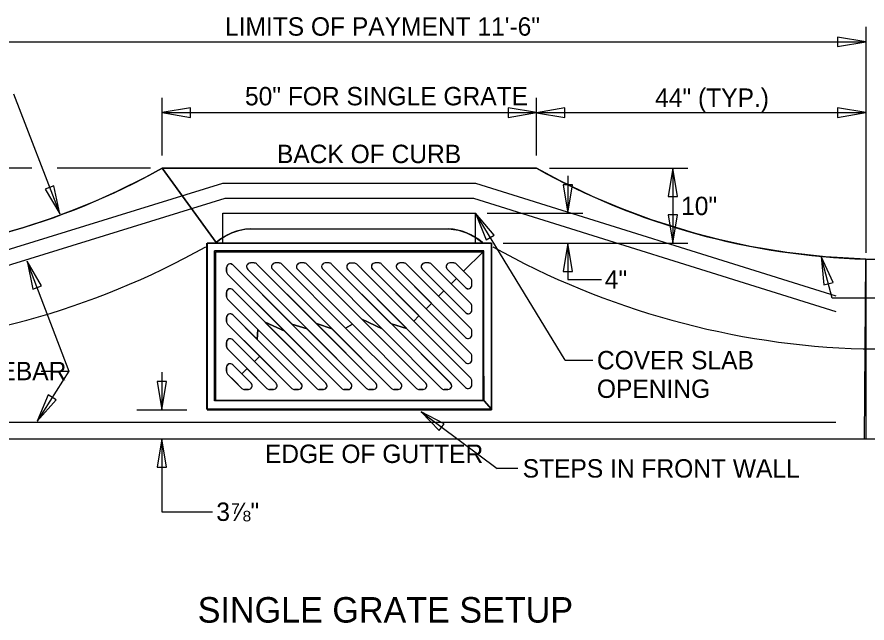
# Model space of a CAD drawing. Extents: x 1.6 to 16.8, y 0.6 to 9.4.
# Drawn here: x 4.956 to 9.121, y 6.451 to 9.418 of the extents above; entities that cross this region are included whole.
import ezdxf

# ---------------------------------------------------------------- set-up
doc = ezdxf.new("R2010")
doc.units = 0
for name, color, linetype in [('SD_P_Dimension Lines', 7, 'Continuous'), ('SD_P_Dimension Text', 7, 'Continuous'), ('SD_P_Prop Hidden Lines', 7, 'Continuous'), ('SD_P_Prop Object Lines', 7, 'Continuous'), ('SD_P_Shading', 7, 'Continuous'), ('SD_P_Subtitles', 7, 'Continuous'), ('SD_X_Exist Hidden Lines', 7, 'Continuous')]:
    doc.layers.add(name, color=color, linetype=linetype)

msp = doc.modelspace()

# ---------------------------------------------------------------- linework, layer by layer
at = {"layer": 'SD_P_Dimension Lines'}
for p, q in [((9.1148, 9.37), (9.1148, 8.2641)), ((4.0533, 9.2966), (9.1148, 9.2966)), ((9.1148, 9.2967), (8.9763, 9.3198)), ((8.9763, 9.3198), (8.9763, 9.2736)), ((8.9763, 9.2736), (9.1148, 9.2967)), ((4.9383, 9.0417), (5.1654, 8.4548)), ((5.6671, 8.7409), (5.6671, 9.0233)), ((7.501, 8.7409), (7.501, 9.0233)), ((5.8057, 8.9731), (5.6671, 8.95)), ((5.8057, 8.9269), (5.8057, 8.9731)), ((7.501, 8.95), (7.3625, 8.9731)), ((7.3625, 8.9731), (7.3625, 8.9269)), ((7.6396, 8.973), (7.501, 8.9499)), ((7.6396, 8.9268), (7.6396, 8.973)), ((9.1148, 8.95), (8.9763, 8.9731)), ((8.9763, 8.9731), (8.9763, 8.9269)), ((5.6671, 8.95), (7.501, 8.95)), ((5.6671, 8.95), (5.8057, 8.9269)), ((7.3625, 8.9269), (7.501, 8.95)), ((7.501, 8.95), (9.1148, 8.95)), ((7.501, 8.9499), (7.6396, 8.9268)), ((8.9763, 8.9269), (9.1148, 8.95)), ((5.0286, 8.6776), (4.4328, 8.6776)), ((5.6104, 8.6776), (5.1529, 8.6776)), ((7.5645, 8.6776), (8.2423, 8.6776)), ((8.1689, 8.6776), (8.1458, 8.539)), ((8.1689, 8.6776), (8.1689, 8.3108)), ((8.192, 8.539), (8.1689, 8.6776)), ((7.655, 8.6407), (7.655, 8.4575)), ((5.137, 8.5923), (5.0939, 8.5756)), ((5.1654, 8.4548), (5.137, 8.5923)), ((7.678, 8.596), (7.6319, 8.596)), ((7.6319, 8.596), (7.655, 8.4575)), ((7.655, 8.4575), (7.678, 8.596)), ((5.0939, 8.5756), (5.1654, 8.4548)), ((8.1458, 8.539), (8.192, 8.539)), ((7.6417, 7.7381), (7.203, 8.4575)), ((7.203, 8.4575), (7.2542, 8.3267)), ((7.2939, 8.3504), (7.203, 8.4575)), ((7.2595, 8.4575), (7.7283, 8.4575)), ((8.192, 8.4493), (8.1458, 8.4493)), ((8.1458, 8.4493), (8.1689, 8.3108)), ((8.1689, 8.3108), (8.192, 8.4493)), ((7.2542, 8.3267), (7.2939, 8.3504)), ((7.3386, 8.3108), (8.2423, 8.3108)), ((7.655, 8.3108), (7.6319, 8.1723)), ((7.655, 8.3108), (7.655, 8.1324)), ((7.678, 8.1723), (7.655, 8.3108)), ((5.0049, 8.2233), (5.2094, 7.6847)), ((5.005, 8.2233), (5.0334, 8.0857)), ((5.0765, 8.1024), (5.005, 8.2233)), ((8.9506, 8.042), (8.8964, 8.246)), ((8.8964, 8.246), (8.9096, 8.1061)), ((8.9543, 8.118), (8.8964, 8.246)), ((7.6319, 8.1723), (7.678, 8.1723)), ((7.655, 8.1324), (7.8199, 8.1324)), ((5.0334, 8.0857), (5.0765, 8.1024)), ((8.9096, 8.1061), (8.9543, 8.118)), ((9.1766, 8.042), (8.9506, 8.042)), ((7.6417, 7.7381), (7.7773, 7.7381)), ((5.2094, 7.6847), (5.0553, 7.4384)), ((5.0739, 7.6847), (5.2094, 7.6847)), ((5.6658, 7.6787), (5.6658, 7.4947)), ((5.6889, 7.6332), (5.6427, 7.6332)), ((5.6427, 7.6332), (5.6658, 7.4947)), ((5.6658, 7.4947), (5.6889, 7.6332)), ((5.1094, 7.568), (5.0553, 7.4384)), ((5.0553, 7.4384), (5.1485, 7.5434)), ((5.1485, 7.5434), (5.1094, 7.568)), ((5.5429, 7.4947), (5.7886, 7.4947)), ((6.9363, 7.4844), (7.3082, 7.208)), ((7.0491, 7.4267), (6.9363, 7.4844)), ((6.9363, 7.4844), (7.0241, 7.393)), ((7.0241, 7.393), (7.0491, 7.4267)), ((5.6658, 7.3525), (5.6427, 7.214)), ((5.6658, 7.3526), (5.6658, 6.9957)), ((5.6889, 7.214), (5.6658, 7.3525)), ((5.6427, 7.214), (5.6889, 7.214)), ((7.4102, 7.208), (7.3082, 7.208)), ((5.6658, 6.9957), (5.9141, 6.9957))]:
    msp.add_line(p, q, dxfattribs=at)
at = {"layer": 'SD_P_Prop Hidden Lines'}
for p, q in [((5.9651, 8.4575), (7.203, 8.4575)), ((5.9651, 8.3108), (5.9651, 8.4575)), ((7.203, 8.3108), (7.203, 8.4575)), ((9.1021, 7.7929), (9.5734, 7.7929)), ((4.2001, 7.435), (8.9681, 7.435))]:
    msp.add_line(p, q, dxfattribs=at)
for centre, start, end in [((3.9516, 11.7524), 271.6552, 299.1579), ((9.2165, 11.7524), 240.8421, 268.3448)]:
    msp.add_arc(centre, 3.9611, start, end, dxfattribs=at)
at = {"layer": 'SD_P_Prop Object Lines'}
for p, q in [((5.6671, 8.6776), (7.501, 8.6776)), ((6.0979, 8.3816), (7.0702, 8.3816)), ((5.8866, 7.4984), (5.8866, 8.3107)), ((5.8872, 8.3108), (7.2809, 8.3108)), ((5.8872, 8.3108), (5.8872, 7.4947)), ((7.2803, 8.3107), (5.8872, 8.3107)), ((7.2803, 7.4984), (7.2803, 8.3107)), ((7.2809, 8.3108), (7.2809, 7.4947)), ((5.9233, 7.5395), (5.9233, 8.274)), ((7.2436, 8.274), (5.9233, 8.274)), ((5.9277, 7.5404), (5.9277, 8.2688)), ((7.2401, 8.2688), (5.9277, 8.2688)), ((7.2401, 7.5404), (7.2401, 8.2688)), ((7.2436, 7.5395), (7.2436, 8.274)), ((6.1185, 8.2138), (6.0993, 8.2138)), ((6.1314, 8.2084), (6.7137, 7.6252)), ((6.2401, 8.2138), (6.2208, 8.2138)), ((6.2529, 8.2084), (6.5651, 7.8945)), ((6.3625, 8.2138), (6.3432, 8.2138)), ((6.3754, 8.2084), (6.6447, 7.9391)), ((6.485, 8.214), (6.4657, 8.214)), ((6.4975, 8.2087), (7.081, 7.6252)), ((6.6082, 8.2129), (6.5889, 8.2129)), ((6.6211, 8.2076), (7.1789, 7.6497)), ((6.7297, 8.2138), (6.7105, 8.2138)), ((6.7426, 8.2084), (7.1789, 7.7712)), ((6.8512, 8.2138), (6.832, 8.2138)), ((6.8641, 8.2084), (7.1789, 7.8937)), ((6.9737, 8.2138), (6.9544, 8.2138)), ((6.9865, 8.2084), (7.1789, 8.0161)), ((7.0961, 8.2138), (7.0774, 8.2142)), ((7.1089, 8.2084), (7.1789, 8.1385)), ((9.1148, 8.2329), (9.5861, 8.2329)), ((9.1148, 8.2329), (9.1148, 7.3526)), ((5.9828, 8.1717), (5.9828, 8.1918)), ((6.0134, 8.2041), (6.5922, 7.6252)), ((6.0859, 8.1831), (6.6691, 7.5999)), ((6.2084, 8.1831), (6.7916, 7.5999)), ((6.3308, 8.1831), (6.6001, 7.9138)), ((6.4541, 8.1831), (7.0355, 7.5999)), ((6.5765, 8.1822), (7.1535, 7.6042)), ((6.6971, 8.1831), (7.1535, 7.7267)), ((6.8195, 8.1831), (7.1535, 7.8491)), ((6.9419, 8.1831), (7.1535, 7.9706)), ((7.0644, 8.1831), (7.1535, 8.093)), ((5.988, 8.1595), (6.5467, 7.5999)), ((7.1847, 8.1059), (7.1847, 8.1251)), ((6.0134, 8.0825), (6.3308, 7.7643)), ((5.9823, 8.0504), (5.9823, 8.0696)), ((5.988, 8.0371), (6.2853, 7.7398)), ((7.1846, 7.9835), (7.1846, 8.0027)), ((6.0134, 7.9592), (6.2521, 7.7205)), ((5.9823, 7.928), (5.9823, 7.9464)), ((5.988, 7.9146), (6.3028, 7.5999)), ((6.6001, 7.9138), (6.914, 7.5999)), ((6.6447, 7.9391), (6.9586, 7.6252)), ((6.566, 7.8954), (6.8361, 7.6252)), ((7.1847, 7.8619), (7.1847, 7.8812)), ((6.0134, 7.8377), (6.225, 7.6252)), ((5.9823, 7.8047), (5.9823, 7.8248)), ((5.988, 7.7931), (6.1804, 7.5999)), ((6.3308, 7.7643), (6.4698, 7.6252)), ((7.1846, 7.7395), (7.1846, 7.7588)), ((6.0134, 7.7153), (6.1026, 7.6252)), ((6.2521, 7.7205), (6.3474, 7.6252)), ((6.2844, 7.7398), (6.4243, 7.5999)), ((5.9823, 7.684), (5.9823, 7.7024)), ((5.988, 7.6698), (6.058, 7.5999)), ((7.1846, 7.6171), (7.1846, 7.6364)), ((6.0901, 7.5945), (6.0708, 7.5945)), ((6.2125, 7.5946), (6.1932, 7.5946)), ((6.3349, 7.5945), (6.3157, 7.5945)), ((6.4573, 7.5945), (6.4372, 7.5945)), ((6.578, 7.5945), (6.5596, 7.5945)), ((6.7022, 7.5945), (6.6821, 7.5945)), ((6.8236, 7.5946), (6.8044, 7.5946)), ((6.946, 7.5946), (6.9268, 7.5946)), ((7.0676, 7.5945), (7.0484, 7.5945)), ((7.2436, 7.5395), (5.9233, 7.5395)), ((7.2401, 7.5404), (5.9277, 7.5404)), ((7.2803, 7.4984), (5.8866, 7.4984)), ((5.8872, 7.4947), (7.2809, 7.4947)), ((3.5821, 7.3526), (9.5734, 7.3526))]:
    msp.add_line(p, q, dxfattribs=at)
for centre, radius, start, end in [((3.9516, 11.7524), 3.521, 271.6552, 299.1579), ((9.2165, 11.7524), 3.521, 240.8421, 268.3448), ((6.1147, 8.1025), 0.2796, 93.4333, 130.9039), ((7.0535, 8.1025), 0.2796, 49.0961, 86.5667), ((6.0006, 8.1916), 0.0178, 44.3014, 179.3014), ((6.0993, 8.1955), 0.0182, 90, 224.7854), ((6.1185, 8.1955), 0.0182, 45, 90), ((6.2209, 8.1958), 0.0179, 90.3846, 225.3846), ((6.2401, 8.1955), 0.0182, 45, 90), ((6.3434, 8.1958), 0.0179, 90.3846, 225.3846), ((6.3625, 8.1955), 0.0182, 45, 90), ((6.4663, 8.1961), 0.0179, 91.6629, 226.9221), ((6.4847, 8.1958), 0.0182, 45, 90), ((6.5891, 8.195), 0.0179, 90.3846, 225.3846), ((6.6082, 8.1947), 0.0182, 45, 90), ((6.7105, 8.1955), 0.0182, 90, 224.8887), ((6.7297, 8.1955), 0.0182, 45, 90), ((6.8321, 8.1958), 0.0179, 90.3446, 225.4246), ((6.8512, 8.1955), 0.0182, 45, 90), ((6.9545, 8.1958), 0.0179, 90.3846, 225.3846), ((6.9737, 8.1955), 0.0182, 45, 90), ((7.0774, 8.1959), 0.0183, 89.9103, 224.6783), ((7.0961, 8.1955), 0.0182, 45, 90), ((6.0002, 8.1719), 0.0174, 180.7544, 225.6427), ((7.1657, 8.1248), 0.019, 0.8217, 45.8217), ((6.0005, 8.0696), 0.0182, 45, 180), ((7.1664, 8.1059), 0.0182, 224.9478, 0), ((6.0013, 8.0507), 0.019, 180.7976, 225.7976), ((7.1657, 8.0025), 0.019, 0.7976, 45.7976), ((6.0005, 7.9464), 0.0182, 45, 180), ((7.1664, 7.9835), 0.0182, 225, 0), ((6.0012, 7.9282), 0.0189, 180.687, 225.9082), ((7.1667, 7.8804), 0.018, 2.3121, 47.3121), ((6.0005, 7.8248), 0.0182, 45, 180), ((7.1665, 7.8619), 0.0182, 224.843, 0), ((5.9991, 7.8058), 0.0169, 183.8604, 228.8604), ((7.1667, 7.7581), 0.0179, 2.2405, 47.2405), ((6.0005, 7.7024), 0.0182, 45, 180), ((7.1664, 7.7395), 0.0182, 225, 0), ((6.0023, 7.6839), 0.0201, 179.5436, 224.4679), ((6.09, 7.6125), 0.0179, 270.3846, 45.3846), ((6.2124, 7.6125), 0.0179, 270.3393, 45.3393), ((6.3348, 7.6125), 0.0179, 270.3846, 45.3846), ((6.4572, 7.6125), 0.0179, 270.3846, 45.3846), ((6.5787, 7.6128), 0.0183, 267.7005, 42.7005), ((6.7016, 7.6123), 0.0178, 271.879, 46.879), ((6.8235, 7.6125), 0.0179, 270.3846, 45.3846), ((6.946, 7.6125), 0.0179, 270.2929, 45.2929), ((7.0676, 7.6128), 0.0182, 270, 45), ((7.1657, 7.6361), 0.019, 0.7976, 45.7976), ((6.0708, 7.6128), 0.0182, 225, 270), ((6.1932, 7.6128), 0.0182, 225.0894, 270), ((6.3157, 7.6128), 0.0182, 225, 270), ((6.4372, 7.6128), 0.0182, 225, 270), ((6.5596, 7.6127), 0.0182, 224.8794, 270), ((6.6821, 7.6127), 0.0182, 224.8422, 270), ((6.8044, 7.6128), 0.0182, 225.1108, 270), ((6.9268, 7.6128), 0.0182, 225.1807, 270), ((7.0484, 7.6128), 0.0182, 225, 270), ((7.1664, 7.6171), 0.0182, 225, 0)]:
    msp.add_arc(centre, radius, start, end, dxfattribs=at)
at = {"layer": 'SD_P_Shading'}
msp.add_lwpolyline([(4.0533, 7.3526), (9.1084, 7.3526), (9.1148, 8.2329), (9.1148, 8.2329), (8.9179, 8.2441), (8.7285, 8.2654), (8.5486, 8.2953), (8.3941, 8.3288), (8.2811, 8.3579), (8.0652, 8.4249), (7.921, 8.4784), (7.7789, 8.5382), (7.6145, 8.617), (7.501, 8.6776), (5.6671, 8.6776), (5.9316, 8.3138), (5.9541, 8.3314), (5.9754, 8.345), (6.0092, 8.3614), (6.0431, 8.3728), (6.0715, 8.3787), (6.0979, 8.3816), (7.0702, 8.3816), (7.119, 8.3743), (7.159, 8.3614), (7.203, 8.3384), (7.2366, 8.3138), (7.2803, 8.3107), (7.2809, 7.4985), (5.8872, 7.4985), (5.8872, 8.3107), (5.9316, 8.3138), (5.6671, 8.6776), (5.5871, 8.6343), (5.4458, 8.5641), (5.3366, 8.5152), (5.2187, 8.4673), (5.1184, 8.4303), (4.9893, 8.3878), (4.8871, 8.3579)], dxfattribs=at)
for points in [[(5.8872, 7.4985), (5.8872, 8.3108), (7.2809, 8.3108), (7.2809, 7.4985), (7.2442, 7.5396), (7.2407, 8.2688), (5.9283, 8.2688), (5.9283, 7.5405), (7.2442, 7.5396), (7.2809, 7.4985)], [(5.9283, 8.2688), (7.2401, 8.2688), (7.1439, 8.1735), (7.1089, 8.2084), (7.1061, 8.2108), (7.103, 8.2124), (7.0994, 8.2135), (7.0961, 8.2138), (7.0774, 8.2142), (7.0725, 8.2136), (7.0676, 8.2114), (7.0639, 8.2083), (7.0606, 8.203), (7.0592, 8.1979), (7.0595, 8.192), (7.0614, 8.1871), (7.0644, 8.1831), (7.1089, 8.138), (7.0827, 8.1123), (6.9865, 8.2084), (6.984, 8.2106), (6.9806, 8.2124), (6.9777, 8.2133), (6.9737, 8.2138), (6.9544, 8.2138), (6.9501, 8.2132), (6.945, 8.211), (6.9411, 8.2077), (6.9379, 8.2026), (6.9367, 8.1977), (6.9369, 8.1926), (6.9389, 8.1871), (6.9419, 8.1831), (7.0477, 8.0768), (7.0215, 8.051), (6.8641, 8.2084), (6.8617, 8.2105), (6.8582, 8.2124), (6.8549, 8.2134), (6.8512, 8.2138), (6.832, 8.2138), (6.8272, 8.2131), (6.8226, 8.211), (6.8184, 8.2074), (6.8155, 8.2026), (6.8143, 8.1975), (6.8146, 8.1921), (6.8164, 8.1872), (6.8195, 8.1831), (6.9865, 8.0161), (6.9607, 7.9898), (6.7426, 8.2084), (6.7399, 8.2106), (6.7367, 8.2124), (6.7334, 8.2134), (6.7297, 8.2138), (6.7105, 8.2138), (6.7055, 8.2131), (6.7007, 8.211), (6.6967, 8.2074), (6.6936, 8.2025), (6.6924, 8.1982), (6.6924, 8.1929), (6.694, 8.1877), (6.6971, 8.1831), (6.9253, 7.9549), (6.9, 7.9286), (6.6211, 8.2076), (6.6182, 8.2099), (6.6151, 8.2115), (6.6117, 8.2125), (6.6082, 8.2129), (6.5889, 8.2129), (6.5846, 8.2123), (6.5794, 8.2101), (6.5754, 8.2066), (6.5724, 8.2017), (6.5712, 8.1968), (6.5716, 8.191), (6.5735, 8.186), (6.5765, 8.1822), (6.865, 7.8932), (6.7911, 7.9151), (6.4975, 8.2087), (6.4946, 8.2111), (6.4916, 8.2126), (6.4882, 8.2136), (6.4847, 8.214), (6.4657, 8.214), (6.4612, 8.2133), (6.4565, 8.2111), (6.4521, 8.2071), (6.4495, 8.2025), (6.4484, 8.1968), (6.4488, 8.1924), (6.4507, 8.1874), (6.4541, 8.1831), (6.7448, 7.8915), (6.6447, 7.9391), (6.3754, 8.2084), (6.3727, 8.2106), (6.3694, 8.2124), (6.3659, 8.2134), (6.3625, 8.2138), (6.3432, 8.2138), (6.3383, 8.2131), (6.3336, 8.2109), (6.3293, 8.207), (6.3267, 8.2026), (6.3255, 8.1975), (6.3258, 8.1921), (6.3276, 8.1873), (6.3308, 8.1831), (6.6001, 7.9138), (6.5651, 7.8945), (6.2529, 8.2084), (6.2501, 8.2108), (6.247, 8.2124), (6.2438, 8.2134), (6.2401, 8.2138), (6.2208, 8.2138), (6.2162, 8.2131), (6.211, 8.2108), (6.2071, 8.2072), (6.2043, 8.2026), (6.2031, 8.1979), (6.2034, 8.1922), (6.2053, 8.1871), (6.2084, 8.1831), (6.5, 7.8915), (6.4226, 7.9168), (6.1314, 8.2084), (6.1287, 8.2107), (6.1255, 8.2124), (6.1221, 8.2134), (6.1185, 8.2138), (6.0993, 8.2138), (6.0943, 8.2131), (6.0891, 8.2106), (6.0852, 8.2072), (6.0825, 8.2026), (6.0812, 8.1976), (6.0813, 8.1925), (6.0831, 8.1872), (6.0859, 8.1831), (6.3775, 7.8915), (6.3028, 7.9146), (6.0134, 8.2041), (6.0094, 8.2071), (6.0046, 8.209), (5.9993, 8.2094), (5.994, 8.2082), (5.9903, 8.2062), (5.9865, 8.2025), (5.9838, 8.1977), (5.9828, 8.1918), (5.9828, 8.1717), (5.9831, 8.1685), (5.9842, 8.1651), (5.9858, 8.1621), (5.988, 8.1595), (6.2674, 7.8797), (6.1721, 7.9234), (6.0134, 8.0825), (6.0094, 8.0856), (6.0042, 8.0875), (5.9993, 8.0878), (5.9935, 8.0865), (5.9895, 8.0842), (5.9856, 8.0802), (5.9832, 8.0755), (5.9823, 8.0696), (5.9823, 8.0504), (5.9827, 8.0468), (5.9838, 8.0432), (5.9854, 8.0402), (5.988, 8.0371), (6.1367, 7.8884), (6.1327, 7.8399), (6.0134, 7.9592), (6.0095, 7.9622), (6.0041, 7.9642), (5.9991, 7.9645), (5.9935, 7.9632), (5.9897, 7.961), (5.9859, 7.9572), (5.9833, 7.9524), (5.9823, 7.9464), (5.9823, 7.928), (5.9828, 7.9237), (5.9838, 7.9207), (5.9854, 7.9178), (5.988, 7.9146), (6.1454, 7.7573), (6.1192, 7.7315), (6.0134, 7.8377), (6.0089, 7.841), (6.0039, 7.8427), (5.9986, 7.8429), (5.9935, 7.8417), (5.9893, 7.8392), (5.9855, 7.8352), (5.9832, 7.8306), (5.9823, 7.8248), (5.9823, 7.8047), (5.9829, 7.8011), (5.984, 7.7983), (5.9857, 7.7956), (5.988, 7.7931), (6.0842, 7.6965), (6.058, 7.6703), (6.0134, 7.7153), (6.009, 7.7185), (6.0041, 7.7203), (5.999, 7.7206), (5.9935, 7.7192), (5.9898, 7.7172), (5.9862, 7.7137), (5.9835, 7.7089), (5.9826, 7.706), (5.9823, 7.7024), (5.9823, 7.684), (5.9826, 7.6802), (5.9837, 7.6764), (5.9856, 7.6728), (5.988, 7.6698), (6.023, 7.6348), (6.058, 7.5999), (6.0607, 7.5976), (6.0639, 7.5959), (6.0675, 7.5948), (6.0708, 7.5945), (6.0901, 7.5945), (6.0953, 7.5953), (6.1002, 7.5977), (6.104, 7.6013), (6.1066, 7.6057), (6.1078, 7.6112), (6.1076, 7.6156), (6.1059, 7.6207), (6.1026, 7.6252), (6.058, 7.6703), (6.0842, 7.6965), (6.1804, 7.5999), (6.183, 7.5977), (6.1863, 7.5959), (6.1896, 7.5949), (6.1921, 7.5946), (6.2125, 7.5946), (6.2178, 7.5954), (6.2228, 7.5979), (6.2268, 7.6018), (6.229, 7.6057), (6.2303, 7.6113), (6.2299, 7.6163), (6.2281, 7.621), (6.225, 7.6252), (6.1192, 7.7315), (6.1454, 7.7573), (6.3028, 7.5999), (6.3055, 7.5976), (6.3087, 7.5959), (6.3117, 7.595), (6.3157, 7.5945), (6.3349, 7.5945), (6.3406, 7.5955), (6.3452, 7.5979), (6.3491, 7.6016), (6.3514, 7.6057), (6.3526, 7.6109), (6.3523, 7.6164), (6.3507, 7.6208), (6.3474, 7.6252), (6.1327, 7.8399), (6.1367, 7.8884), (6.4243, 7.5999), (6.4269, 7.5977), (6.4302, 7.5959), (6.4333, 7.595), (6.4372, 7.5945), (6.4573, 7.5945), (6.4625, 7.5953), (6.4676, 7.5979), (6.4715, 7.6017), (6.4738, 7.6057), (6.4751, 7.611), (6.4746, 7.6167), (6.473, 7.621), (6.4698, 7.6252), (6.1721, 7.9234), (6.2674, 7.8797), (6.5467, 7.5999), (6.5494, 7.5977), (6.5527, 7.5959), (6.5559, 7.5949), (6.5596, 7.5945), (6.578, 7.5945), (6.5837, 7.5952), (6.5885, 7.5973), (6.5926, 7.6009), (6.5954, 7.6051), (6.5969, 7.6101), (6.5968, 7.6159), (6.595, 7.6212), (6.5922, 7.6252), (6.3028, 7.9146), (6.3775, 7.8915), (6.6691, 7.5999), (6.6717, 7.5977), (6.6751, 7.5959), (6.6784, 7.5949), (6.6821, 7.5945), (6.7022, 7.5945), (6.7071, 7.5954), (6.7121, 7.5979), (6.7158, 7.6016), (6.7182, 7.606), (6.7193, 7.6108), (6.719, 7.6158), (6.717, 7.6212), (6.7137, 7.6252), (6.4226, 7.9168), (6.5, 7.8915), (6.7916, 7.5999), (6.7943, 7.5976), (6.7975, 7.5959), (6.801, 7.5949), (6.8044, 7.5946), (6.8236, 7.5946), (6.8289, 7.5954), (6.8343, 7.5981), (6.8379, 7.6018), (6.8401, 7.6057), (6.8413, 7.6104), (6.8413, 7.6149), (6.8398, 7.62), (6.8382, 7.6228), (6.8361, 7.6252), (6.5651, 7.8945), (6.6001, 7.9138), (6.914, 7.5999), (6.9166, 7.5977), (6.9199, 7.596), (6.9234, 7.5949), (6.9268, 7.5946), (6.946, 7.5946), (6.9513, 7.5954), (6.956, 7.5976), (6.9603, 7.6018), (6.9625, 7.6057), (6.9638, 7.6111), (6.9636, 7.6157), (6.9621, 7.6203), (6.9607, 7.6227), (6.9586, 7.6252), (6.6447, 7.9391), (6.7448, 7.8915), (7.0355, 7.5999), (7.0383, 7.5976), (7.0414, 7.5959), (7.0447, 7.5949), (7.0484, 7.5945), (7.0676, 7.5945), (7.0736, 7.5955), (7.0782, 7.598), (7.0821, 7.6017), (7.0845, 7.6058), (7.0857, 7.6104), (7.0856, 7.6159), (7.0838, 7.6211), (7.0805, 7.6256), (6.7911, 7.9151), (6.865, 7.8932), (7.1535, 7.6042), (7.1576, 7.6012), (7.162, 7.5995), (7.1678, 7.599), (7.1734, 7.6003), (7.1783, 7.6033), (7.1818, 7.6074), (7.184, 7.6123), (7.1846, 7.6171), (7.1846, 7.6364), (7.1842, 7.6402), (7.1831, 7.6436), (7.1814, 7.6468), (7.1789, 7.6497), (6.9, 7.9286), (6.9253, 7.9549), (7.1535, 7.7267), (7.1584, 7.7232), (7.1627, 7.7217), (7.1681, 7.7214), (7.1734, 7.7227), (7.178, 7.7255), (7.1808, 7.7283), (7.1835, 7.7331), (7.1844, 7.7365), (7.1846, 7.7395), (7.1846, 7.7588), (7.1841, 7.7625), (7.183, 7.7656), (7.1815, 7.7683), (7.1789, 7.7712), (6.9607, 7.9898), (6.9865, 8.0161), (7.1535, 7.8491), (7.1582, 7.8457), (7.1627, 7.8441), (7.1681, 7.8438), (7.1734, 7.8451), (7.1778, 7.8477), (7.1816, 7.8518), (7.1839, 7.8567), (7.1847, 7.8619), (7.1847, 7.8812), (7.1841, 7.8849), (7.1831, 7.8877), (7.1815, 7.8907), (7.1789, 7.8937), (7.0215, 8.051), (7.0477, 8.0768), (7.1535, 7.9706), (7.1585, 7.9671), (7.1628, 7.9656), (7.168, 7.9653), (7.1734, 7.9667), (7.1786, 7.9699), (7.182, 7.9741), (7.1838, 7.978), (7.1846, 7.9835), (7.1846, 8.0027), (7.1843, 8.006), (7.1831, 8.01), (7.1816, 8.0128), (7.1789, 8.0161), (7.0827, 8.1123), (7.1089, 8.138), (7.1535, 8.093), (7.1581, 8.0897), (7.1625, 8.0881), (7.1685, 8.0878), (7.1734, 8.089), (7.1774, 8.0913), (7.1813, 8.0953), (7.1837, 8.1), (7.1847, 8.1059), (7.1847, 8.1251), (7.1842, 8.1288), (7.1831, 8.1324), (7.1812, 8.1358), (7.1789, 8.1385), (7.1439, 8.1735), (7.2401, 8.2688), (7.2401, 7.5404), (5.9283, 7.5405)]]:
    msp.add_lwpolyline(points, close=True, dxfattribs=at)
at = {"layer": 'SD_X_Exist Hidden Lines'}
for p, q in [((4.2001, 8.0601), (5.9651, 8.6042)), ((5.9651, 8.6042), (7.203, 8.6042)), ((7.203, 8.6042), (8.9681, 8.0532)), ((4.2001, 7.9833), (5.9762, 8.5309)), ((5.9762, 8.5309), (7.1918, 8.5309)), ((7.1918, 8.5309), (8.9681, 7.9763))]:
    msp.add_line(p, q, dxfattribs=at)

# ---------------------------------------------------------------- texts
at = {"layer": 'SD_P_Dimension Text'}
for s, p in [('LIMITS OF PAYMENT 11\'-6"', (5.9749, 9.327)), ('50" FOR SINGLE GRATE', (6.0729, 8.9858)), ('44" (TYP.)', (8.0826, 8.9784)), ('BACK OF CURB', (6.2295, 8.703)), ('10"', (8.2099, 8.4483)), ('4"', (7.836, 8.0881)), ('COVER SLAB', (7.7973, 7.6931)), ('#4 REBAR', (4.6158, 7.6397)), ('OPENING', (7.7973, 7.5531)), ('EDGE OF GUTTER', (6.1706, 7.2345)), ('STEPS IN FRONT WALL', (7.4336, 7.163)), ('3⅞"', (5.9325, 6.9507))]:
    msp.add_text(s, height=0.09, dxfattribs=at).set_placement(p)
at = {"layer": 'SD_P_Subtitles'}
msp.add_text('SINGLE GRATE SETUP', height=0.125, dxfattribs=at).set_placement((5.8414, 6.4527))

doc.saveas('drawing.dxf')
